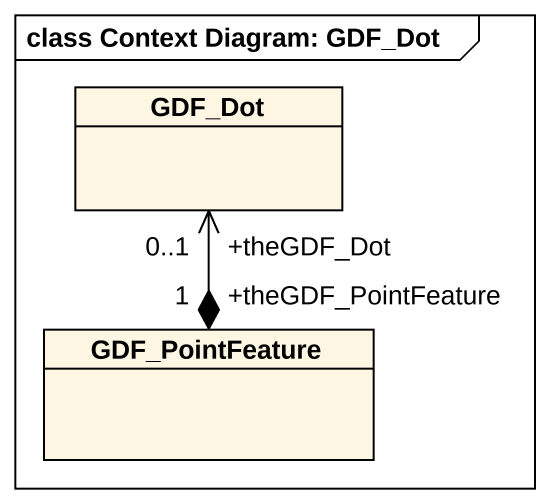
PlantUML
@startuml
mainframe class Context Diagram: GDF_Dot
hide circle
hide empty members
class GDF_Dot
class GDF_PointFeature
GDF_PointFeature "+theGDF_PointFeature\n1" *-up-> "+theGDF_Dot\n0..1" GDF_Dot
@enduml
